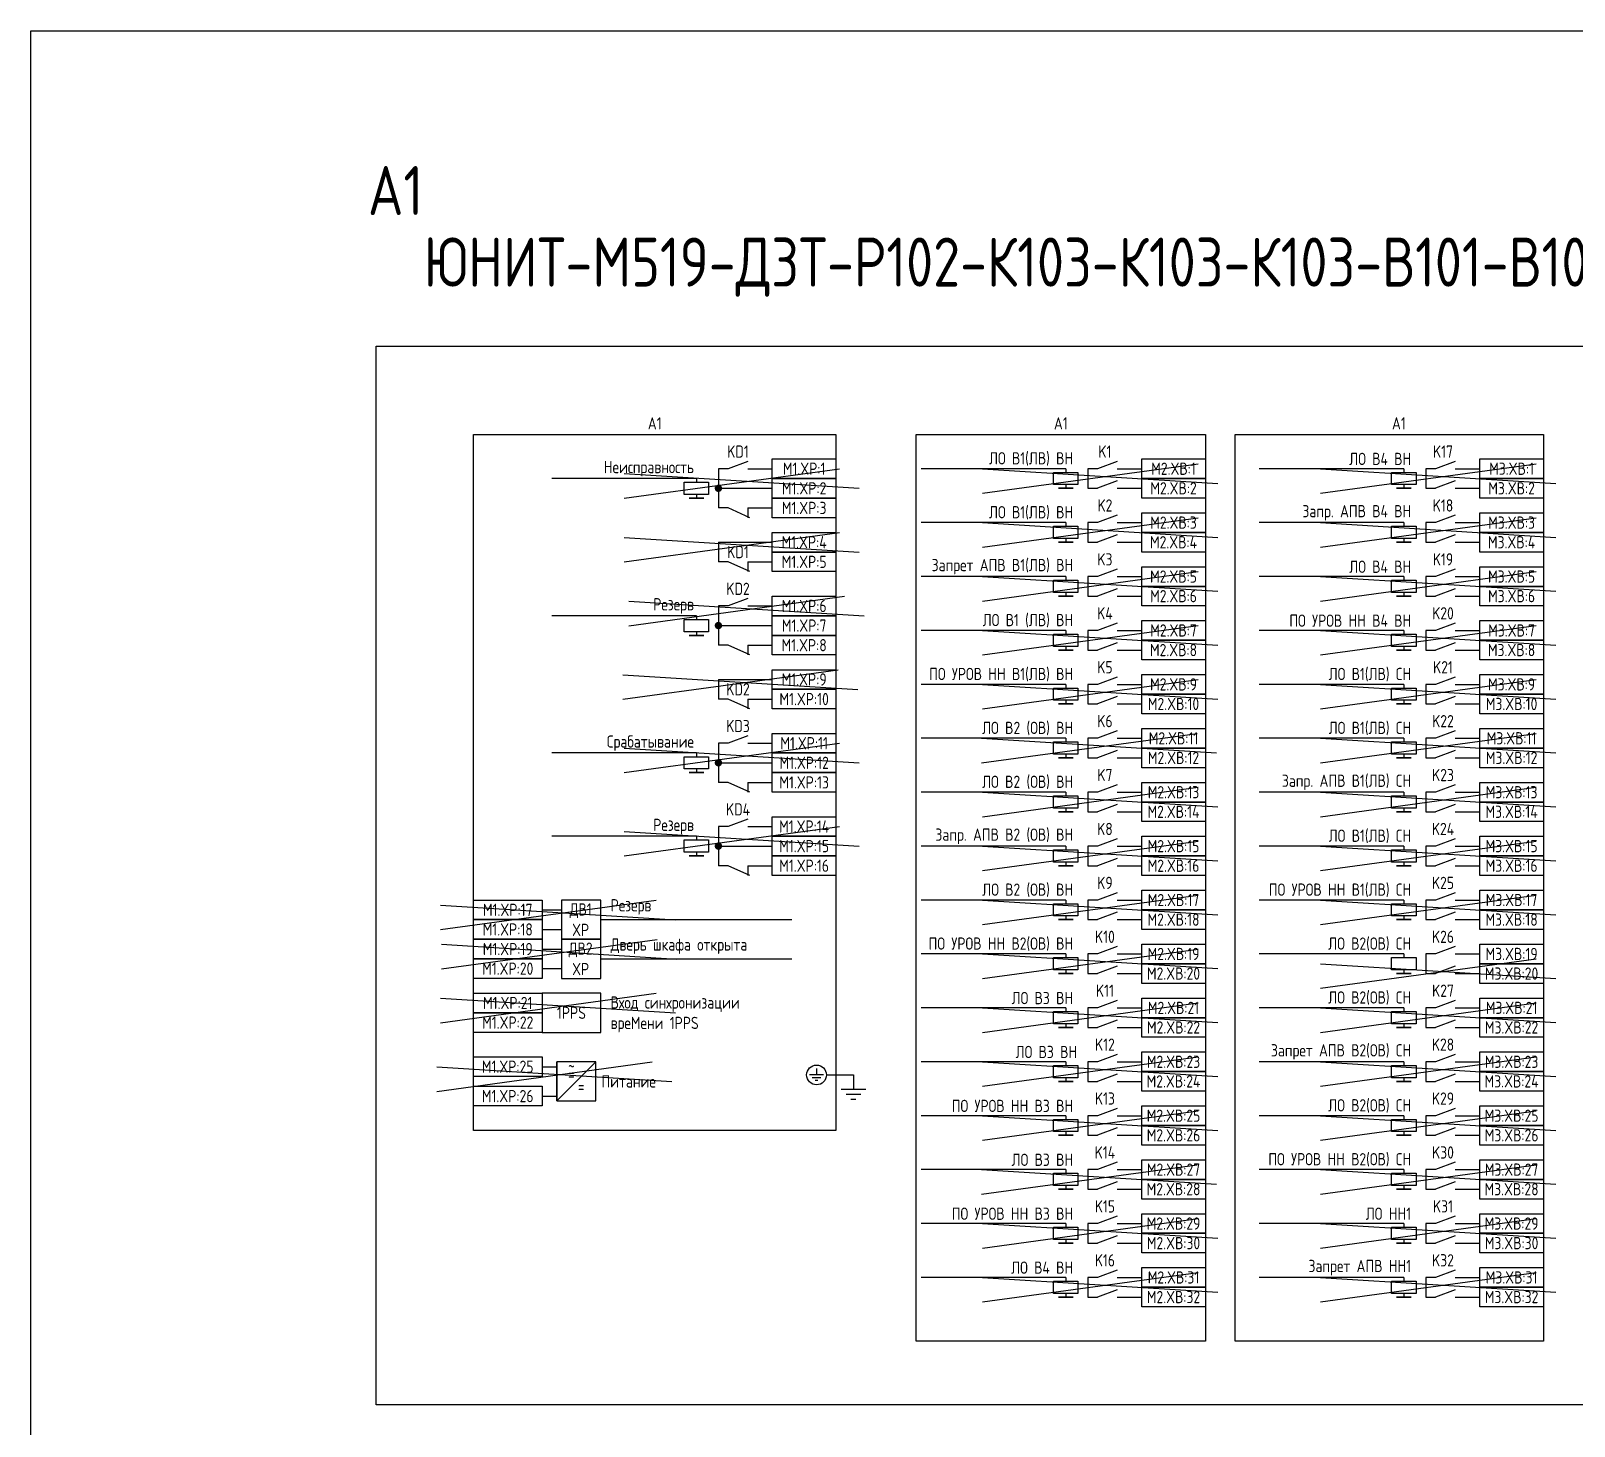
# Model space of a CAD drawing. Header units: millimetres. Extents: x -1244 to 6083, y -90 to 1191.
# Drawn here: x -1117.4 to -802.4, y 301.3 to 586 of the extents above; entities that cross this region are included whole.
import ezdxf

# ---------------------------------------------------------------- set-up
doc = ezdxf.new("R2010")
doc.units = ezdxf.units.MM
doc.styles.add('Gost_type_A', font='GOST_0.TTF')

# ---------------------------------------------------------------- blocks, each defined once
blk = doc.blocks.new('POINT')
at = {"const_width": 0.75}
blk.add_lwpolyline([(-0.375, 0, 1), (0.375, 0, 1)], format="xyb", close=True, dxfattribs=at)

msp = doc.modelspace()

# ---------------------------------------------------------------- linework, layer by layer
at = {"ltscale": 4.32}
for p, q in [((-971.09, 498.17), (-975.09, 496.67)), ((-895.7, 498.17), (-899.7, 496.67)), ((-826.7, 498.17), (-830.7, 496.67)), ((-895.7, 494.17), (-899.7, 492.67)), ((-826.7, 494.17), (-830.7, 492.67)), ((-970.7, 486.67), (-975.09, 488.67)), ((-895.7, 487.17), (-899.7, 485.67)), ((-826.7, 487.17), (-830.7, 485.67)), ((-895.7, 483.17), (-899.7, 481.67)), ((-826.7, 483.17), (-830.7, 481.67)), ((-970.7, 475.67), (-975.09, 477.67)), ((-895.7, 476.17), (-899.7, 474.67)), ((-826.7, 476.17), (-830.7, 474.67)), ((-971.09, 470.17), (-975.09, 468.67)), ((-895.7, 472.17), (-899.7, 470.67)), ((-826.7, 472.17), (-830.7, 470.67)), ((-895.7, 465.17), (-899.7, 463.67)), ((-826.7, 465.17), (-830.7, 463.67)), ((-970.7, 458.67), (-975.09, 460.67)), ((-895.7, 461.17), (-899.7, 459.67)), ((-826.7, 461.17), (-830.7, 459.67)), ((-895.7, 454.17), (-899.7, 452.67)), ((-826.7, 454.17), (-830.7, 452.67)), ((-970.7, 447.67), (-975.09, 449.67)), ((-895.7, 450.17), (-899.7, 448.67)), ((-826.7, 450.17), (-830.7, 448.67)), ((-971.09, 442.17), (-975.09, 440.67)), ((-895.7, 443.17), (-899.7, 441.67)), ((-826.7, 443.17), (-830.7, 441.67)), ((-895.7, 439.17), (-899.7, 437.67)), ((-826.7, 439.17), (-830.7, 437.67)), ((-970.7, 430.67), (-975.09, 432.67)), ((-895.7, 432.17), (-899.7, 430.67)), ((-826.7, 432.17), (-830.7, 430.67)), ((-895.7, 428.17), (-899.7, 426.67)), ((-826.7, 428.17), (-830.7, 426.67)), ((-971.09, 425.17), (-975.09, 423.67)), ((-895.7, 421.17), (-899.7, 419.67)), ((-826.7, 421.17), (-830.7, 419.67)), ((-895.7, 417.17), (-899.7, 415.67)), ((-826.7, 417.17), (-830.7, 415.67)), ((-970.7, 413.67), (-975.09, 415.67)), ((-895.7, 410.17), (-899.7, 408.67)), ((-826.7, 410.17), (-830.7, 408.67)), ((-895.7, 406.17), (-899.7, 404.67)), ((-826.7, 406.17), (-830.7, 404.67)), ((-895.7, 399.17), (-899.7, 397.67)), ((-826.7, 399.17), (-830.7, 397.67)), ((-895.7, 395.17), (-899.7, 393.67)), ((-826.7, 395.17), (-830.7, 393.67)), ((-895.7, 388.17), (-899.7, 386.67)), ((-826.7, 388.17), (-830.7, 386.67)), ((-895.7, 384.17), (-899.7, 382.67)), ((-826.7, 384.17), (-830.7, 382.67)), ((-895.7, 377.17), (-899.7, 375.67)), ((-826.7, 377.17), (-830.7, 375.67)), ((-955.64, 372.99), (-958.49, 372.99)), ((-956.21, 372.42), (-957.92, 372.42)), ((-956.78, 371.85), (-957.35, 371.85)), ((-957.06, 374.27), (-957.06, 372.99)), ((-949.53, 372.99), (-949.53, 369.99)), ((-895.7, 373.17), (-899.7, 371.67)), ((-826.7, 373.17), (-830.7, 371.67)), ((-947.03, 369.99), (-952.03, 369.99)), ((-948.03, 368.99), (-951.03, 368.99)), ((-949.03, 367.99), (-950.03, 367.99)), ((-895.7, 366.17), (-899.7, 364.67)), ((-826.7, 366.17), (-830.7, 364.67)), ((-895.7, 362.17), (-899.7, 360.67)), ((-826.7, 362.17), (-830.7, 360.67)), ((-895.7, 355.17), (-899.7, 353.67)), ((-826.7, 355.17), (-830.7, 353.67)), ((-895.7, 351.17), (-899.7, 349.67)), ((-826.7, 351.17), (-830.7, 349.67)), ((-895.7, 344.17), (-899.7, 342.67)), ((-826.7, 344.17), (-830.7, 342.67)), ((-895.7, 340.17), (-899.7, 338.67)), ((-826.7, 340.17), (-830.7, 338.67)), ((-895.7, 333.17), (-899.7, 331.67)), ((-826.7, 333.17), (-830.7, 331.67)), ((-895.7, 329.17), (-899.7, 327.67)), ((-826.7, 329.17), (-830.7, 327.67))]:
    msp.add_line(p, q, dxfattribs=at)
for p, q in [((-981.59, 494.67), (-1011.09, 494.67)), ((-981.59, 494.67), (-981.59, 493.92)), ((-906.2, 496.67), (-935.7, 496.67)), ((-906.2, 496.67), (-906.2, 495.92)), ((-837.2, 496.67), (-866.7, 496.67)), ((-837.2, 496.67), (-837.2, 495.92)), ((-981.59, 491.42), (-981.59, 490.67)), ((-906.2, 493.42), (-906.2, 492.67)), ((-837.2, 493.42), (-837.2, 492.67)), ((-971.09, 488.67), (-971.09, 486.67)), ((-906.2, 485.67), (-935.7, 485.67)), ((-906.2, 485.67), (-906.2, 484.92)), ((-837.2, 485.67), (-866.7, 485.67)), ((-837.2, 485.67), (-837.2, 484.92)), ((-906.2, 482.42), (-906.2, 481.67)), ((-837.2, 482.42), (-837.2, 481.67)), ((-977.09, 481.67), (-977.09, 477.67)), ((-971.09, 477.67), (-971.09, 475.67)), ((-906.2, 474.67), (-935.7, 474.67)), ((-906.2, 474.67), (-906.2, 473.92)), ((-837.2, 474.67), (-866.7, 474.67)), ((-837.2, 474.67), (-837.2, 473.92)), ((-906.2, 471.42), (-906.2, 470.67)), ((-837.2, 471.42), (-837.2, 470.67)), ((-981.59, 466.67), (-1011.09, 466.67)), ((-981.59, 466.67), (-981.59, 465.92)), ((-981.59, 463.42), (-981.59, 462.67)), ((-906.2, 463.67), (-935.7, 463.67)), ((-906.2, 463.67), (-906.2, 462.92)), ((-837.2, 463.67), (-866.7, 463.67)), ((-837.2, 463.67), (-837.2, 462.92)), ((-971.09, 460.67), (-971.09, 458.67)), ((-906.2, 460.42), (-906.2, 459.67)), ((-837.2, 460.42), (-837.2, 459.67)), ((-977.09, 453.67), (-977.09, 449.67)), ((-906.2, 452.67), (-935.7, 452.67)), ((-906.2, 452.67), (-906.2, 451.92)), ((-837.2, 452.67), (-866.7, 452.67)), ((-837.2, 452.67), (-837.2, 451.92)), ((-971.09, 449.67), (-971.09, 447.67)), ((-906.2, 449.42), (-906.2, 448.67)), ((-837.2, 449.42), (-837.2, 448.67)), ((-906.2, 441.67), (-935.7, 441.67)), ((-906.2, 441.67), (-906.2, 440.92)), ((-837.2, 441.67), (-866.7, 441.67)), ((-837.2, 441.67), (-837.2, 440.92)), ((-981.59, 438.67), (-1011.09, 438.67)), ((-981.59, 438.67), (-981.59, 437.92)), ((-906.2, 438.42), (-906.2, 437.67)), ((-837.2, 438.42), (-837.2, 437.67)), ((-981.59, 435.42), (-981.59, 434.67)), ((-971.09, 432.67), (-971.09, 430.67)), ((-906.2, 430.67), (-935.7, 430.67)), ((-906.2, 430.67), (-906.2, 429.92)), ((-837.2, 430.67), (-866.7, 430.67)), ((-837.2, 430.67), (-837.2, 429.92)), ((-906.2, 427.42), (-906.2, 426.67)), ((-837.2, 427.42), (-837.2, 426.67)), ((-981.59, 421.67), (-1011.09, 421.67)), ((-981.59, 421.67), (-981.59, 420.92)), ((-906.2, 419.67), (-935.7, 419.67)), ((-906.2, 419.67), (-906.2, 418.92)), ((-837.2, 419.67), (-866.7, 419.67)), ((-837.2, 419.67), (-837.2, 418.92)), ((-981.59, 418.42), (-981.59, 417.67)), ((-906.2, 416.42), (-906.2, 415.67)), ((-837.2, 416.42), (-837.2, 415.67)), ((-971.09, 415.67), (-971.09, 413.67)), ((-1013.09, 406.67), (-1009.09, 406.67)), ((-906.2, 408.67), (-935.7, 408.67)), ((-906.2, 408.67), (-906.2, 407.92)), ((-837.2, 408.67), (-866.7, 408.67)), ((-837.2, 408.67), (-837.2, 407.92)), ((-1001.09, 404.67), (-962.09, 404.67)), ((-906.2, 405.42), (-906.2, 404.67)), ((-837.2, 405.42), (-837.2, 404.67)), ((-1013.09, 402.67), (-1009.09, 402.67)), ((-1013.09, 398.67), (-1009.09, 398.67)), ((-906.2, 397.67), (-935.7, 397.67)), ((-906.2, 397.67), (-906.2, 396.92)), ((-837.2, 397.67), (-866.7, 397.67)), ((-837.2, 397.67), (-837.2, 396.92)), ((-1013.09, 394.67), (-1009.09, 394.67)), ((-1001.09, 396.67), (-962.09, 396.67)), ((-906.2, 394.42), (-906.2, 393.67)), ((-837.2, 394.42), (-837.2, 393.67)), ((-906.2, 386.67), (-935.7, 386.67)), ((-906.2, 386.67), (-906.2, 385.92)), ((-837.2, 386.67), (-866.7, 386.67)), ((-837.2, 386.67), (-837.2, 385.92)), ((-906.2, 383.42), (-906.2, 382.67)), ((-837.2, 383.42), (-837.2, 382.67)), ((-1010.09, 367.67), (-1010.09, 375.67)), ((-1010.09, 367.67), (-1002.09, 375.67)), ((-906.2, 375.67), (-935.7, 375.67)), ((-906.2, 375.67), (-906.2, 374.92)), ((-837.2, 375.67), (-866.7, 375.67)), ((-837.2, 375.67), (-837.2, 374.92)), ((-955.04, 372.99), (-949.53, 372.99)), ((-906.2, 372.42), (-906.2, 371.67)), ((-837.2, 372.42), (-837.2, 371.67)), ((-906.2, 364.67), (-935.7, 364.67)), ((-906.2, 364.67), (-906.2, 363.92)), ((-837.2, 364.67), (-866.7, 364.67)), ((-837.2, 364.67), (-837.2, 363.92)), ((-906.2, 361.42), (-906.2, 360.67)), ((-837.2, 361.42), (-837.2, 360.67)), ((-906.2, 353.67), (-935.7, 353.67)), ((-906.2, 353.67), (-906.2, 352.92)), ((-837.2, 353.67), (-866.7, 353.67)), ((-837.2, 353.67), (-837.2, 352.92)), ((-906.2, 350.42), (-906.2, 349.67)), ((-837.2, 350.42), (-837.2, 349.67)), ((-906.2, 342.67), (-935.7, 342.67)), ((-906.2, 342.67), (-906.2, 341.92)), ((-837.2, 342.67), (-866.7, 342.67)), ((-837.2, 342.67), (-837.2, 341.92)), ((-906.2, 339.42), (-906.2, 338.67)), ((-837.2, 339.42), (-837.2, 338.67)), ((-906.2, 331.67), (-935.7, 331.67)), ((-906.2, 331.67), (-906.2, 330.92)), ((-837.2, 331.67), (-866.7, 331.67)), ((-837.2, 331.67), (-837.2, 330.92)), ((-906.2, 328.42), (-906.2, 327.67)), ((-837.2, 328.42), (-837.2, 327.67))]:
    msp.add_line(p, q)
at = {"color": 6}
for p, q in [((-996.35, 490.67), (-952.35, 496.67)), ((-996.35, 495.67), (-948.35, 492.67)), ((-923.17, 491.67), (-879.17, 497.67)), ((-923.17, 496.67), (-875.17, 493.67)), ((-854.17, 491.67), (-810.17, 497.67)), ((-854.17, 496.67), (-806.17, 493.67)), ((-923.17, 480.67), (-879.17, 486.67)), ((-923.17, 485.67), (-875.17, 482.67)), ((-854.17, 480.67), (-810.17, 486.67)), ((-854.17, 485.67), (-806.17, 482.67)), ((-996.35, 477.67), (-952.35, 483.67)), ((-996.35, 482.67), (-948.35, 479.67)), ((-923.17, 469.67), (-879.17, 475.67)), ((-854.17, 469.67), (-810.17, 475.67)), ((-923.17, 474.67), (-875.17, 471.67)), ((-854.17, 474.67), (-806.17, 471.67)), ((-923.17, 458.67), (-879.17, 464.67)), ((-923.17, 463.67), (-875.17, 460.67)), ((-854.17, 458.67), (-810.17, 464.67)), ((-854.17, 463.67), (-806.17, 460.67)), ((-923.17, 447.67), (-879.17, 453.67)), ((-854.17, 447.67), (-810.17, 453.67)), ((-923.17, 452.67), (-875.17, 449.67)), ((-854.17, 452.67), (-806.17, 449.67)), ((-923.4, 436.67), (-879.4, 442.67)), ((-923.4, 441.67), (-875.4, 438.67)), ((-854.17, 436.67), (-810.17, 442.67)), ((-854.17, 441.67), (-806.17, 438.67)), ((-996.35, 434.67), (-952.35, 440.67)), ((-996.35, 439.67), (-948.35, 436.67)), ((-923.17, 425.67), (-879.17, 431.67)), ((-854.17, 425.67), (-810.17, 431.67)), ((-923.17, 430.67), (-875.17, 427.67)), ((-854.17, 430.67), (-806.17, 427.67)), ((-996.35, 417.67), (-952.35, 423.67)), ((-996.35, 422.67), (-948.35, 419.67)), ((-923.17, 414.67), (-879.17, 420.67)), ((-923.17, 419.67), (-875.17, 416.67)), ((-854.17, 414.67), (-810.17, 420.67)), ((-854.17, 419.67), (-806.17, 416.67)), ((-923.17, 403.67), (-879.17, 409.67)), ((-854.17, 403.67), (-810.17, 409.67)), ((-923.17, 408.67), (-875.17, 405.67)), ((-854.17, 408.67), (-806.17, 405.67)), ((-1033.58, 394.64), (-989.58, 400.64)), ((-1033.58, 399.64), (-985.58, 396.64)), ((-923.17, 392.67), (-879.17, 398.67)), ((-923.17, 397.67), (-875.17, 394.67)), ((-854.17, 390.67), (-810.17, 396.67)), ((-854.17, 395.67), (-806.17, 392.67)), ((-923.17, 381.67), (-879.17, 387.67)), ((-854.17, 381.67), (-810.17, 387.67)), ((-923.17, 386.67), (-875.17, 383.67)), ((-854.17, 386.67), (-806.17, 383.67)), ((-1034.58, 369.64), (-990.58, 375.64)), ((-923.17, 370.67), (-879.17, 376.67)), ((-923.17, 375.67), (-875.17, 372.67)), ((-854.17, 370.67), (-810.17, 376.67)), ((-854.17, 375.67), (-806.17, 372.67)), ((-1034.58, 374.64), (-986.58, 371.64)), ((-923.17, 359.67), (-879.17, 365.67)), ((-854.17, 359.67), (-810.17, 365.67)), ((-923.17, 364.67), (-875.17, 361.67)), ((-854.17, 364.67), (-806.17, 361.67)), ((-923.4, 348.67), (-879.4, 354.67)), ((-923.4, 353.67), (-875.4, 350.67)), ((-854.17, 348.67), (-810.17, 354.67)), ((-854.17, 353.67), (-806.17, 350.67)), ((-923.17, 337.67), (-879.17, 343.67)), ((-854.17, 337.67), (-810.17, 343.67)), ((-923.17, 342.67), (-875.17, 339.67)), ((-854.17, 342.67), (-806.17, 339.67)), ((-923.17, 326.67), (-879.17, 332.67)), ((-923.17, 331.67), (-875.17, 328.67)), ((-854.17, 326.67), (-810.17, 332.67)), ((-854.17, 331.67), (-806.17, 328.67))]:
    msp.add_line(p, q, dxfattribs=at)
at = {"ltscale": 1.08}
for p, q in [((-975.09, 496.67), (-977.09, 496.67)), ((-977.09, 496.67), (-977.09, 488.67)), ((-971.09, 496.67), (-966.09, 496.67)), ((-899.7, 496.67), (-901.7, 496.67)), ((-901.7, 496.67), (-901.7, 492.67)), ((-895.7, 496.67), (-890.7, 496.67)), ((-830.7, 496.67), (-832.7, 496.67)), ((-832.7, 496.67), (-832.7, 492.67)), ((-826.7, 496.67), (-821.7, 496.67)), ((-977.09, 492.67), (-966.09, 492.67)), ((-901.7, 492.67), (-899.7, 492.67)), ((-895.7, 492.67), (-890.7, 492.67)), ((-832.7, 492.67), (-830.7, 492.67)), ((-826.7, 492.67), (-821.7, 492.67)), ((-975.09, 488.67), (-977.09, 488.67)), ((-971.09, 488.67), (-966.09, 488.67)), ((-899.7, 485.67), (-901.7, 485.67)), ((-901.7, 485.67), (-901.7, 481.67)), ((-895.7, 485.67), (-890.7, 485.67)), ((-830.7, 485.67), (-832.7, 485.67)), ((-832.7, 485.67), (-832.7, 481.67)), ((-826.7, 485.67), (-821.7, 485.67)), ((-977.09, 481.67), (-966.09, 481.67)), ((-901.7, 481.67), (-899.7, 481.67)), ((-895.7, 481.67), (-890.7, 481.67)), ((-832.7, 481.67), (-830.7, 481.67)), ((-826.7, 481.67), (-821.7, 481.67)), ((-975.09, 477.67), (-977.09, 477.67)), ((-971.09, 477.67), (-966.09, 477.67)), ((-899.7, 474.67), (-901.7, 474.67)), ((-901.7, 474.67), (-901.7, 470.67)), ((-895.7, 474.67), (-890.7, 474.67)), ((-830.7, 474.67), (-832.7, 474.67)), ((-832.7, 474.67), (-832.7, 470.67)), ((-826.7, 474.67), (-821.7, 474.67)), ((-901.7, 470.67), (-899.7, 470.67)), ((-895.7, 470.67), (-890.7, 470.67)), ((-832.7, 470.67), (-830.7, 470.67)), ((-826.7, 470.67), (-821.7, 470.67)), ((-975.09, 468.67), (-977.09, 468.67)), ((-977.09, 468.67), (-977.09, 460.67)), ((-971.09, 468.67), (-966.09, 468.67)), ((-977.09, 464.67), (-966.09, 464.67)), ((-899.7, 463.67), (-901.7, 463.67)), ((-901.7, 463.67), (-901.7, 459.67)), ((-895.7, 463.67), (-890.7, 463.67)), ((-830.7, 463.67), (-832.7, 463.67)), ((-832.7, 463.67), (-832.7, 459.67)), ((-826.7, 463.67), (-821.7, 463.67)), ((-975.09, 460.67), (-977.09, 460.67)), ((-971.09, 460.67), (-966.09, 460.67)), ((-901.7, 459.67), (-899.7, 459.67)), ((-895.7, 459.67), (-890.7, 459.67)), ((-832.7, 459.67), (-830.7, 459.67)), ((-826.7, 459.67), (-821.7, 459.67)), ((-977.09, 453.67), (-966.09, 453.67)), ((-899.7, 452.67), (-901.7, 452.67)), ((-901.7, 452.67), (-901.7, 448.67)), ((-895.7, 452.67), (-890.7, 452.67)), ((-830.7, 452.67), (-832.7, 452.67)), ((-832.7, 452.67), (-832.7, 448.67)), ((-826.7, 452.67), (-821.7, 452.67)), ((-975.09, 449.67), (-977.09, 449.67)), ((-971.09, 449.67), (-966.09, 449.67)), ((-901.7, 448.67), (-899.7, 448.67)), ((-895.7, 448.67), (-890.7, 448.67)), ((-832.7, 448.67), (-830.7, 448.67)), ((-826.7, 448.67), (-821.7, 448.67)), ((-899.7, 441.67), (-901.7, 441.67)), ((-901.7, 441.67), (-901.7, 437.67)), ((-895.7, 441.67), (-890.7, 441.67)), ((-830.7, 441.67), (-832.7, 441.67)), ((-832.7, 441.67), (-832.7, 437.67)), ((-826.7, 441.67), (-821.7, 441.67)), ((-975.09, 440.67), (-977.09, 440.67)), ((-977.09, 440.67), (-977.09, 432.67)), ((-971.09, 440.67), (-966.09, 440.67)), ((-977.09, 436.67), (-966.09, 436.67)), ((-901.7, 437.67), (-899.7, 437.67)), ((-895.7, 437.67), (-890.7, 437.67)), ((-832.7, 437.67), (-830.7, 437.67)), ((-826.7, 437.67), (-821.7, 437.67)), ((-975.09, 432.67), (-977.09, 432.67)), ((-971.09, 432.67), (-966.09, 432.67)), ((-899.7, 430.67), (-901.7, 430.67)), ((-901.7, 430.67), (-901.7, 426.67)), ((-895.7, 430.67), (-890.7, 430.67)), ((-830.7, 430.67), (-832.7, 430.67)), ((-832.7, 430.67), (-832.7, 426.67)), ((-826.7, 430.67), (-821.7, 430.67)), ((-901.7, 426.67), (-899.7, 426.67)), ((-895.7, 426.67), (-890.7, 426.67)), ((-832.7, 426.67), (-830.7, 426.67)), ((-826.7, 426.67), (-821.7, 426.67)), ((-975.09, 423.67), (-977.09, 423.67)), ((-977.09, 423.67), (-977.09, 415.67)), ((-971.09, 423.67), (-966.09, 423.67)), ((-977.09, 419.67), (-966.09, 419.67)), ((-899.7, 419.67), (-901.7, 419.67)), ((-901.7, 419.67), (-901.7, 415.67)), ((-895.7, 419.67), (-890.7, 419.67)), ((-830.7, 419.67), (-832.7, 419.67)), ((-832.7, 419.67), (-832.7, 415.67)), ((-826.7, 419.67), (-821.7, 419.67)), ((-975.09, 415.67), (-977.09, 415.67)), ((-971.09, 415.67), (-966.09, 415.67)), ((-901.7, 415.67), (-899.7, 415.67)), ((-895.7, 415.67), (-890.7, 415.67)), ((-832.7, 415.67), (-830.7, 415.67)), ((-826.7, 415.67), (-821.7, 415.67)), ((-899.7, 408.67), (-901.7, 408.67)), ((-901.7, 408.67), (-901.7, 404.67)), ((-895.7, 408.67), (-890.7, 408.67)), ((-830.7, 408.67), (-832.7, 408.67)), ((-832.7, 408.67), (-832.7, 404.67)), ((-826.7, 408.67), (-821.7, 408.67)), ((-901.7, 404.67), (-899.7, 404.67)), ((-895.7, 404.67), (-890.7, 404.67)), ((-832.7, 404.67), (-830.7, 404.67)), ((-826.7, 404.67), (-821.7, 404.67)), ((-899.7, 397.67), (-901.7, 397.67)), ((-901.7, 397.67), (-901.7, 393.67)), ((-895.7, 397.67), (-890.7, 397.67)), ((-830.7, 397.67), (-832.7, 397.67)), ((-832.7, 397.67), (-832.7, 393.67)), ((-826.7, 397.67), (-821.7, 397.67)), ((-901.7, 393.67), (-899.7, 393.67)), ((-895.7, 393.67), (-890.7, 393.67)), ((-832.7, 393.67), (-830.7, 393.67)), ((-826.7, 393.67), (-821.7, 393.67)), ((-899.7, 386.67), (-901.7, 386.67)), ((-901.7, 386.67), (-901.7, 382.67)), ((-895.7, 386.67), (-890.7, 386.67)), ((-830.7, 386.67), (-832.7, 386.67)), ((-832.7, 386.67), (-832.7, 382.67)), ((-826.7, 386.67), (-821.7, 386.67)), ((-901.7, 382.67), (-899.7, 382.67)), ((-895.7, 382.67), (-890.7, 382.67)), ((-832.7, 382.67), (-830.7, 382.67)), ((-826.7, 382.67), (-821.7, 382.67)), ((-899.7, 375.67), (-901.7, 375.67)), ((-901.7, 375.67), (-901.7, 371.67)), ((-895.7, 375.67), (-890.7, 375.67)), ((-830.7, 375.67), (-832.7, 375.67)), ((-832.7, 375.67), (-832.7, 371.67)), ((-826.7, 375.67), (-821.7, 375.67)), ((-901.7, 371.67), (-899.7, 371.67)), ((-895.7, 371.67), (-890.7, 371.67)), ((-832.7, 371.67), (-830.7, 371.67)), ((-826.7, 371.67), (-821.7, 371.67)), ((-899.7, 364.67), (-901.7, 364.67)), ((-901.7, 364.67), (-901.7, 360.67)), ((-895.7, 364.67), (-890.7, 364.67)), ((-830.7, 364.67), (-832.7, 364.67)), ((-832.7, 364.67), (-832.7, 360.67)), ((-826.7, 364.67), (-821.7, 364.67)), ((-901.7, 360.67), (-899.7, 360.67)), ((-895.7, 360.67), (-890.7, 360.67)), ((-832.7, 360.67), (-830.7, 360.67)), ((-826.7, 360.67), (-821.7, 360.67)), ((-899.7, 353.67), (-901.7, 353.67)), ((-901.7, 353.67), (-901.7, 349.67)), ((-895.7, 353.67), (-890.7, 353.67)), ((-830.7, 353.67), (-832.7, 353.67)), ((-832.7, 353.67), (-832.7, 349.67)), ((-826.7, 353.67), (-821.7, 353.67)), ((-901.7, 349.67), (-899.7, 349.67)), ((-895.7, 349.67), (-890.7, 349.67)), ((-832.7, 349.67), (-830.7, 349.67)), ((-826.7, 349.67), (-821.7, 349.67)), ((-899.7, 342.67), (-901.7, 342.67)), ((-901.7, 342.67), (-901.7, 338.67)), ((-895.7, 342.67), (-890.7, 342.67)), ((-830.7, 342.67), (-832.7, 342.67)), ((-832.7, 342.67), (-832.7, 338.67)), ((-826.7, 342.67), (-821.7, 342.67)), ((-901.7, 338.67), (-899.7, 338.67)), ((-895.7, 338.67), (-890.7, 338.67)), ((-832.7, 338.67), (-830.7, 338.67)), ((-826.7, 338.67), (-821.7, 338.67)), ((-899.7, 331.67), (-901.7, 331.67)), ((-901.7, 331.67), (-901.7, 327.67)), ((-895.7, 331.67), (-890.7, 331.67)), ((-830.7, 331.67), (-832.7, 331.67)), ((-832.7, 331.67), (-832.7, 327.67)), ((-826.7, 331.67), (-821.7, 331.67)), ((-901.7, 327.67), (-899.7, 327.67)), ((-895.7, 327.67), (-890.7, 327.67)), ((-832.7, 327.67), (-830.7, 327.67)), ((-826.7, 327.67), (-821.7, 327.67))]:
    msp.add_line(p, q, dxfattribs=at)
at = {"color": 3}
for p, q in [((-995.35, 464.64), (-951.35, 470.64)), ((-995.35, 469.64), (-947.35, 466.64)), ((-996.63, 449.64), (-952.63, 455.64)), ((-996.63, 454.64), (-948.63, 451.64)), ((-1033.82, 402.64), (-989.82, 408.64)), ((-1033.82, 407.64), (-985.82, 404.64)), ((-1033.82, 383.64), (-989.82, 389.64)), ((-1033.82, 388.64), (-985.82, 385.64))]:
    msp.add_line(p, q, dxfattribs=at)
at = {"ltscale": 4}
for p, q in [((-1013.09, 374.67), (-1010.09, 374.67)), ((-1013.09, 368.67), (-1010.09, 368.67))]:
    msp.add_line(p, q, dxfattribs=at)
for points in [[(-1117.42, 586), (6083.28, 586), (6083.28, -90), (-1117.42, -90)], [(-1046.92, 521.67), (151.72, 521.67), (151.72, 305.67), (-1046.92, 305.67)], [(-1027.09, 503.67), (-953.09, 503.67), (-953.09, 361.67), (-1027.09, 361.67)], [(-936.7, 503.67), (-877.7, 503.67), (-877.7, 318.67), (-936.7, 318.67)], [(-871.64, 503.67), (-808.7, 503.67), (-808.7, 318.67), (-871.64, 318.67)], [(-966.09, 498.67), (-953.09, 498.67), (-953.09, 494.67), (-966.09, 494.67)], [(-890.7, 498.67), (-877.7, 498.67), (-877.7, 494.67), (-890.7, 494.67)], [(-821.7, 498.67), (-808.7, 498.67), (-808.7, 494.67), (-821.7, 494.67)], [(-966.09, 494.67), (-953.09, 494.67), (-953.09, 490.67), (-966.09, 490.67)], [(-903.7, 495.92), (-903.7, 493.42), (-908.7, 493.42), (-908.7, 495.92)], [(-890.7, 494.67), (-877.7, 494.67), (-877.7, 490.67), (-890.7, 490.67)], [(-834.7, 495.92), (-834.7, 493.42), (-839.7, 493.42), (-839.7, 495.92)], [(-821.7, 494.67), (-808.7, 494.67), (-808.7, 490.67), (-821.7, 490.67)], [(-979.09, 493.92), (-979.09, 491.42), (-984.09, 491.42), (-984.09, 493.92)], [(-904.7, 492.67), (-907.7, 492.67)], [(-835.7, 492.67), (-838.7, 492.67)], [(-980.09, 490.67), (-983.09, 490.67)], [(-966.09, 490.67), (-953.09, 490.67), (-953.09, 486.67), (-966.09, 486.67)], [(-890.7, 487.67), (-877.7, 487.67), (-877.7, 483.67), (-890.7, 483.67)], [(-821.7, 487.67), (-808.7, 487.67), (-808.7, 483.67), (-821.7, 483.67)], [(-966.09, 483.67), (-953.09, 483.67), (-953.09, 479.67), (-966.09, 479.67)], [(-903.7, 484.92), (-903.7, 482.42), (-908.7, 482.42), (-908.7, 484.92)], [(-890.7, 483.67), (-877.7, 483.67), (-877.7, 479.67), (-890.7, 479.67)], [(-834.7, 484.92), (-834.7, 482.42), (-839.7, 482.42), (-839.7, 484.92)], [(-821.7, 483.67), (-808.7, 483.67), (-808.7, 479.67), (-821.7, 479.67)], [(-966.09, 479.67), (-953.09, 479.67), (-953.09, 475.67), (-966.09, 475.67)], [(-904.7, 481.67), (-907.7, 481.67)], [(-835.7, 481.67), (-838.7, 481.67)], [(-890.7, 476.67), (-877.7, 476.67), (-877.7, 472.67), (-890.7, 472.67)], [(-821.7, 476.67), (-808.7, 476.67), (-808.7, 472.67), (-821.7, 472.67)], [(-903.7, 473.92), (-903.7, 471.42), (-908.7, 471.42), (-908.7, 473.92)], [(-890.7, 472.67), (-877.7, 472.67), (-877.7, 468.67), (-890.7, 468.67)], [(-834.7, 473.92), (-834.7, 471.42), (-839.7, 471.42), (-839.7, 473.92)], [(-821.7, 472.67), (-808.7, 472.67), (-808.7, 468.67), (-821.7, 468.67)], [(-966.09, 470.67), (-953.09, 470.67), (-953.09, 466.67), (-966.09, 466.67)], [(-904.7, 470.67), (-907.7, 470.67)], [(-835.7, 470.67), (-838.7, 470.67)], [(-966.09, 466.67), (-953.09, 466.67), (-953.09, 462.67), (-966.09, 462.67)], [(-979.09, 465.92), (-979.09, 463.42), (-984.09, 463.42), (-984.09, 465.92)], [(-890.7, 465.67), (-877.7, 465.67), (-877.7, 461.67), (-890.7, 461.67)], [(-821.7, 465.67), (-808.7, 465.67), (-808.7, 461.67), (-821.7, 461.67)], [(-980.09, 462.67), (-983.09, 462.67)], [(-966.09, 462.67), (-953.09, 462.67), (-953.09, 458.67), (-966.09, 458.67)], [(-903.7, 462.92), (-903.7, 460.42), (-908.7, 460.42), (-908.7, 462.92)], [(-890.7, 461.67), (-877.7, 461.67), (-877.7, 457.67), (-890.7, 457.67)], [(-834.7, 462.92), (-834.7, 460.42), (-839.7, 460.42), (-839.7, 462.92)], [(-821.7, 461.67), (-808.7, 461.67), (-808.7, 457.67), (-821.7, 457.67)], [(-904.7, 459.67), (-907.7, 459.67)], [(-835.7, 459.67), (-838.7, 459.67)], [(-966.09, 455.67), (-953.09, 455.67), (-953.09, 451.67), (-966.09, 451.67)], [(-890.7, 454.67), (-877.7, 454.67), (-877.7, 450.67), (-890.7, 450.67)], [(-821.7, 454.67), (-808.7, 454.67), (-808.7, 450.67), (-821.7, 450.67)], [(-966.09, 451.67), (-953.09, 451.67), (-953.09, 447.67), (-966.09, 447.67)], [(-903.7, 451.92), (-903.7, 449.42), (-908.7, 449.42), (-908.7, 451.92)], [(-890.7, 450.67), (-877.7, 450.67), (-877.7, 446.67), (-890.7, 446.67)], [(-834.7, 451.92), (-834.7, 449.42), (-839.7, 449.42), (-839.7, 451.92)], [(-821.7, 450.67), (-808.7, 450.67), (-808.7, 446.67), (-821.7, 446.67)], [(-904.7, 448.67), (-907.7, 448.67)], [(-835.7, 448.67), (-838.7, 448.67)], [(-966.09, 442.67), (-953.09, 442.67), (-953.09, 438.67), (-966.09, 438.67)], [(-890.7, 443.67), (-877.7, 443.67), (-877.7, 439.67), (-890.7, 439.67)], [(-821.7, 443.67), (-808.7, 443.67), (-808.7, 439.67), (-821.7, 439.67)], [(-979.09, 437.92), (-979.09, 435.42), (-984.09, 435.42), (-984.09, 437.92)], [(-966.09, 438.67), (-953.09, 438.67), (-953.09, 434.67), (-966.09, 434.67)], [(-903.7, 440.92), (-903.7, 438.42), (-908.7, 438.42), (-908.7, 440.92)], [(-890.7, 439.67), (-877.7, 439.67), (-877.7, 435.67), (-890.7, 435.67)], [(-834.7, 440.92), (-834.7, 438.42), (-839.7, 438.42), (-839.7, 440.92)], [(-821.7, 439.67), (-808.7, 439.67), (-808.7, 435.67), (-821.7, 435.67)], [(-904.7, 437.67), (-907.7, 437.67)], [(-835.7, 437.67), (-838.7, 437.67)], [(-980.09, 434.67), (-983.09, 434.67)], [(-966.09, 434.67), (-953.09, 434.67), (-953.09, 430.67), (-966.09, 430.67)], [(-890.7, 432.67), (-877.7, 432.67), (-877.7, 428.67), (-890.7, 428.67)], [(-821.7, 432.67), (-808.7, 432.67), (-808.7, 428.67), (-821.7, 428.67)], [(-903.7, 429.92), (-903.7, 427.42), (-908.7, 427.42), (-908.7, 429.92)], [(-890.7, 428.67), (-877.7, 428.67), (-877.7, 424.67), (-890.7, 424.67)], [(-834.7, 429.92), (-834.7, 427.42), (-839.7, 427.42), (-839.7, 429.92)], [(-821.7, 428.67), (-808.7, 428.67), (-808.7, 424.67), (-821.7, 424.67)], [(-966.09, 425.67), (-953.09, 425.67), (-953.09, 421.67), (-966.09, 421.67)], [(-904.7, 426.67), (-907.7, 426.67)], [(-835.7, 426.67), (-838.7, 426.67)], [(-979.09, 420.92), (-979.09, 418.42), (-984.09, 418.42), (-984.09, 420.92)], [(-966.09, 421.67), (-953.09, 421.67), (-953.09, 417.67), (-966.09, 417.67)], [(-890.7, 421.67), (-877.7, 421.67), (-877.7, 417.67), (-890.7, 417.67)], [(-821.7, 421.67), (-808.7, 421.67), (-808.7, 417.67), (-821.7, 417.67)], [(-980.09, 417.67), (-983.09, 417.67)], [(-966.09, 417.67), (-953.09, 417.67), (-953.09, 413.67), (-966.09, 413.67)], [(-903.7, 418.92), (-903.7, 416.42), (-908.7, 416.42), (-908.7, 418.92)], [(-890.7, 417.67), (-877.7, 417.67), (-877.7, 413.67), (-890.7, 413.67)], [(-834.7, 418.92), (-834.7, 416.42), (-839.7, 416.42), (-839.7, 418.92)], [(-821.7, 417.67), (-808.7, 417.67), (-808.7, 413.67), (-821.7, 413.67)], [(-904.7, 415.67), (-907.7, 415.67)], [(-835.7, 415.67), (-838.7, 415.67)], [(-890.7, 410.67), (-877.7, 410.67), (-877.7, 406.67), (-890.7, 406.67)], [(-821.7, 410.67), (-808.7, 410.67), (-808.7, 406.67), (-821.7, 406.67)], [(-1027.09, 408.67), (-1013.09, 408.67), (-1013.09, 404.67), (-1027.09, 404.67)], [(-903.7, 407.92), (-903.7, 405.42), (-908.7, 405.42), (-908.7, 407.92)], [(-890.7, 406.67), (-877.7, 406.67), (-877.7, 402.67), (-890.7, 402.67)], [(-834.7, 407.92), (-834.7, 405.42), (-839.7, 405.42), (-839.7, 407.92)], [(-821.7, 406.67), (-808.7, 406.67), (-808.7, 402.67), (-821.7, 402.67)], [(-1027.09, 404.67), (-1013.09, 404.67), (-1013.09, 400.67), (-1027.09, 400.67)], [(-904.7, 404.67), (-907.7, 404.67)], [(-835.7, 404.67), (-838.7, 404.67)], [(-1027.09, 400.67), (-1013.09, 400.67), (-1013.09, 396.67), (-1027.09, 396.67)], [(-903.7, 396.92), (-903.7, 394.42), (-908.7, 394.42), (-908.7, 396.92)], [(-890.7, 399.67), (-877.7, 399.67), (-877.7, 395.67), (-890.7, 395.67)], [(-834.7, 396.92), (-834.7, 394.42), (-839.7, 394.42), (-839.7, 396.92)], [(-821.7, 399.67), (-808.7, 399.67), (-808.7, 395.67), (-821.7, 395.67)], [(-1027.09, 396.67), (-1013.09, 396.67), (-1013.09, 392.67), (-1027.09, 392.67)], [(-890.7, 395.67), (-877.7, 395.67), (-877.7, 391.67), (-890.7, 391.67)], [(-821.7, 395.67), (-808.7, 395.67), (-808.7, 391.67), (-821.7, 391.67)], [(-904.7, 393.67), (-907.7, 393.67)], [(-835.7, 393.67), (-838.7, 393.67)], [(-1027.09, 389.67), (-1013.09, 389.67), (-1013.09, 385.67), (-1027.09, 385.67)], [(-890.7, 388.67), (-877.7, 388.67), (-877.7, 384.67), (-890.7, 384.67)], [(-821.7, 388.67), (-808.7, 388.67), (-808.7, 384.67), (-821.7, 384.67)], [(-1027.09, 385.67), (-1013.09, 385.67), (-1013.09, 381.67), (-1027.09, 381.67)], [(-903.7, 385.92), (-903.7, 383.42), (-908.7, 383.42), (-908.7, 385.92)], [(-890.7, 384.67), (-877.7, 384.67), (-877.7, 380.67), (-890.7, 380.67)], [(-834.7, 385.92), (-834.7, 383.42), (-839.7, 383.42), (-839.7, 385.92)], [(-821.7, 384.67), (-808.7, 384.67), (-808.7, 380.67), (-821.7, 380.67)], [(-904.7, 382.67), (-907.7, 382.67)], [(-835.7, 382.67), (-838.7, 382.67)], [(-1027.09, 376.67), (-1013.09, 376.67), (-1013.09, 372.67), (-1027.09, 372.67)], [(-903.7, 374.92), (-903.7, 372.42), (-908.7, 372.42), (-908.7, 374.92)], [(-890.7, 377.67), (-877.7, 377.67), (-877.7, 373.67), (-890.7, 373.67)], [(-834.7, 374.92), (-834.7, 372.42), (-839.7, 372.42), (-839.7, 374.92)], [(-821.7, 377.67), (-808.7, 377.67), (-808.7, 373.67), (-821.7, 373.67)], [(-890.7, 373.67), (-877.7, 373.67), (-877.7, 369.67), (-890.7, 369.67)], [(-821.7, 373.67), (-808.7, 373.67), (-808.7, 369.67), (-821.7, 369.67)], [(-1027.09, 370.67), (-1013.09, 370.67), (-1013.09, 366.67), (-1027.09, 366.67)], [(-904.7, 371.67), (-907.7, 371.67)], [(-835.7, 371.67), (-838.7, 371.67)], [(-890.7, 366.67), (-877.7, 366.67), (-877.7, 362.67), (-890.7, 362.67)], [(-821.7, 366.67), (-808.7, 366.67), (-808.7, 362.67), (-821.7, 362.67)], [(-903.7, 363.92), (-903.7, 361.42), (-908.7, 361.42), (-908.7, 363.92)], [(-890.7, 362.67), (-877.7, 362.67), (-877.7, 358.67), (-890.7, 358.67)], [(-834.7, 363.92), (-834.7, 361.42), (-839.7, 361.42), (-839.7, 363.92)], [(-821.7, 362.67), (-808.7, 362.67), (-808.7, 358.67), (-821.7, 358.67)], [(-904.7, 360.67), (-907.7, 360.67)], [(-835.7, 360.67), (-838.7, 360.67)], [(-903.7, 352.92), (-903.7, 350.42), (-908.7, 350.42), (-908.7, 352.92)], [(-890.7, 355.67), (-877.7, 355.67), (-877.7, 351.67), (-890.7, 351.67)], [(-834.7, 352.92), (-834.7, 350.42), (-839.7, 350.42), (-839.7, 352.92)], [(-821.7, 355.67), (-808.7, 355.67), (-808.7, 351.67), (-821.7, 351.67)], [(-904.7, 349.67), (-907.7, 349.67)], [(-890.7, 351.67), (-877.7, 351.67), (-877.7, 347.67), (-890.7, 347.67)], [(-835.7, 349.67), (-838.7, 349.67)], [(-821.7, 351.67), (-808.7, 351.67), (-808.7, 347.67), (-821.7, 347.67)], [(-890.7, 344.67), (-877.7, 344.67), (-877.7, 340.67), (-890.7, 340.67)], [(-821.7, 344.67), (-808.7, 344.67), (-808.7, 340.67), (-821.7, 340.67)], [(-903.7, 341.92), (-903.7, 339.42), (-908.7, 339.42), (-908.7, 341.92)], [(-890.7, 340.67), (-877.7, 340.67), (-877.7, 336.67), (-890.7, 336.67)], [(-834.7, 341.92), (-834.7, 339.42), (-839.7, 339.42), (-839.7, 341.92)], [(-821.7, 340.67), (-808.7, 340.67), (-808.7, 336.67), (-821.7, 336.67)], [(-904.7, 338.67), (-907.7, 338.67)], [(-835.7, 338.67), (-838.7, 338.67)], [(-903.7, 330.92), (-903.7, 328.42), (-908.7, 328.42), (-908.7, 330.92)], [(-890.7, 333.67), (-877.7, 333.67), (-877.7, 329.67), (-890.7, 329.67)], [(-834.7, 330.92), (-834.7, 328.42), (-839.7, 328.42), (-839.7, 330.92)], [(-821.7, 333.67), (-808.7, 333.67), (-808.7, 329.67), (-821.7, 329.67)], [(-904.7, 327.67), (-907.7, 327.67)], [(-890.7, 329.67), (-877.7, 329.67), (-877.7, 325.67), (-890.7, 325.67)], [(-835.7, 327.67), (-838.7, 327.67)], [(-821.7, 329.67), (-808.7, 329.67), (-808.7, 325.67), (-821.7, 325.67)]]:
    msp.add_lwpolyline(points, close=True)
for points in [[(-1009.09, 400.67), (-1001.09, 400.67), (-1001.09, 408.67), (-1009.09, 408.67)], [(-1009.09, 392.67), (-1001.09, 392.67), (-1001.09, 400.67), (-1009.09, 400.67)], [(-1013.09, 381.67), (-1001.09, 381.67), (-1001.09, 389.67), (-1013.09, 389.67)], [(-1010.09, 367.67), (-1002.09, 367.67), (-1002.09, 375.67), (-1010.09, 375.67)]]:
    msp.add_lwpolyline(points, close=True, dxfattribs=at)
msp.add_circle((-957.06, 372.99), 2.02)

# ---------------------------------------------------------------- block references
for p in [(-977.09, 492.67), (-977.09, 464.67), (-977.09, 436.67), (-977.09, 419.67)]:
    msp.add_blockref('POINT', p)

# ---------------------------------------------------------------- texts
at = {"style": 'Gost_type_A'}
for s, insert, char_height, width, attachment_point, line_spacing_factor in [('\\pxql;A1', (-848.12, 548.41), 10, 401, 8, 0.9), ('ЮНИТ-М519-ДЗТ-Р102-К103-К103-К103-В101-В101-В101-В101-В121-М186.0800-М186.0800-С01.03', (-806.28, 531.77), 10, 401, 8, 0.9), ('A1', (-990.09, 504.67), 2.5, 74.0002, 8, 0.9), ('A1', (-907.2, 504.67), 2.5, 59, 8, 0.9), ('A1', (-838.2, 504.67), 2.5, 59, 8, 0.9), ('Неисправность', (-982.09, 496.67), 2.5, 37, 6, 0.8), ('Резерв', (-982.09, 468.67), 2.5, 37, 6, 0.8), ('Срабатывание', (-982.09, 440.67), 2.5, 37, 6, 0.8), ('Резерв', (-982.09, 423.67), 2.5, 37, 6, 0.8)]:
    msp.add_mtext(s, dxfattribs=dict(at, insert=insert, char_height=char_height, width=width, attachment_point=attachment_point, line_spacing_factor=line_spacing_factor))
at = {"char_height": 2.5, "style": 'Gost_type_A'}
for s, insert, width, attachment_point in [('KD1', (-973.09, 500.17), 8, 5), ('K1', (-898.2, 500.17), 5, 5), ('K17', (-829.2, 500.17), 5, 5), ('M1.XP:1', (-959.59, 496.67), 13, 5), ('ЛО В1(ЛВ) ВН', (-904.7, 498.67), 31.0015, 6), ('M2.XВ:1', (-884.2, 496.67), 13, 5), ('ЛО В4 ВН', (-835.7, 498.67), 35.9386, 6), ('M3.XВ:1', (-815.2, 496.67), 13, 5), ('M1.XP:2', (-959.59, 492.67), 13, 5), ('M2.XВ:2', (-884.2, 492.67), 13, 5), ('M3.XВ:2', (-815.2, 492.67), 13, 5), ('M1.XP:3', (-959.59, 488.67), 13, 5), ('ЛО В1(ЛВ) ВН', (-904.7, 487.67), 31.0015, 6), ('K2', (-898.2, 489.17), 5, 5), ('Запр. АПВ В4 ВН', (-835.7, 487.67), 35.9386, 6), ('K18', (-829.2, 489.17), 5, 5), ('M2.XВ:3', (-884.2, 485.67), 13, 5), ('M3.XВ:3', (-815.2, 485.67), 13, 5), ('M1.XP:4', (-959.59, 481.67), 13, 5), ('M2.XВ:4', (-884.2, 481.67), 13, 5), ('M3.XВ:4', (-815.2, 481.67), 13, 5), ('KD1', (-973.09, 479.67), 8, 5), ('M1.XP:5', (-959.59, 477.67), 13, 5), ('K3', (-898.2, 478.17), 5, 5), ('K19', (-829.2, 478.17), 5, 5), ('Запрет АПВ B1(ЛВ) BH', (-904.7, 476.67), 32, 6), ('M2.XВ:5', (-884.2, 474.67), 13, 5), ('ЛО В4 ВН', (-835.7, 476.67), 36.2681, 6), ('M3.XВ:5', (-815.2, 474.67), 13, 5), ('KD2', (-973.09, 472.17), 8, 5), ('M1.XP:6', (-959.59, 468.67), 13, 5), ('M2.XВ:6', (-884.2, 470.67), 13, 5), ('M3.XВ:6', (-815.2, 470.67), 13, 5), ('ЛО В1 (ЛВ) ВН', (-904.7, 465.67), 31.0015, 6), ('K4', (-898.2, 467.17), 5, 5), ('ПО УРОВ НН В4 ВН', (-835.7, 465.67), 34.6824, 6), ('K20', (-829.2, 467.17), 5, 5), ('M1.XP:7', (-959.59, 464.67), 13, 5), ('M2.XВ:7', (-884.2, 463.67), 13, 5), ('M3.XВ:7', (-815.2, 463.67), 13, 5), ('M1.XP:8', (-959.59, 460.67), 13, 5), ('M2.XВ:8', (-884.2, 459.67), 13, 5), ('M3.XВ:8', (-815.2, 459.67), 13, 5), ('K5', (-898.2, 456.17), 5, 5), ('K21', (-829.2, 456.17), 5, 5), ('M1.XP:9', (-959.59, 453.67), 13, 5), (' ПО УРОВ НН В1(ЛВ) ВН', (-904.7, 454.67), 33.1563, 6), ('M2.XВ:9', (-884.2, 452.67), 13, 5), ('ЛО В1(ЛВ) СН', (-835.7, 454.67), 31.0015, 6), ('M3.XВ:9', (-815.2, 452.67), 13, 5), ('KD2', (-973.09, 451.67), 8, 5), ('M1.XP:10', (-959.59, 449.67), 13, 5), ('M2.XВ:10', (-884.2, 448.67), 13, 5), ('M3.XВ:10', (-815.2, 448.67), 13, 5), ('KD3', (-973.09, 444.17), 8, 5), ('ЛО B2 (ОВ) BH', (-904.7, 443.67), 31.0015, 6), ('K6', (-898.2, 445.17), 5, 5), ('ЛО В1(ЛВ) СН', (-835.7, 443.67), 31.0015, 6), ('K22', (-829.2, 445.17), 5, 5), ('M1.XP:11', (-959.59, 440.67), 13, 5), ('M2.XВ:11', (-884.2, 441.67), 13, 5), ('M3.XВ:11', (-815.2, 441.67), 13, 5), ('M1.XP:12', (-959.59, 436.67), 13, 5), ('M2.XВ:12', (-884.2, 437.67), 13, 5), ('M3.XВ:12', (-815.2, 437.67), 13, 5), ('K7', (-898.2, 434.17), 5, 5), ('K23', (-829.2, 434.17), 5, 5), ('M1.XP:13', (-959.59, 432.67), 13, 5), ('ЛО B2 (ОВ) BH', (-904.7, 432.67), 31.0015, 6), ('M2.XВ:13', (-884.2, 430.67), 13, 5), ('Запр. АПВ В1(ЛВ) СН', (-835.7, 432.67), 31.0015, 6), ('M3.XВ:13', (-815.2, 430.67), 13, 5), ('KD4', (-973.09, 427.17), 8, 5), ('M2.XВ:14', (-884.2, 426.67), 13, 5), ('M3.XВ:14', (-815.2, 426.67), 13, 5), ('M1.XP:14', (-959.59, 423.67), 13, 5), ('Запр. АПВ В2 (ОВ) ВН', (-904.7, 421.67), 31.0015, 6), ('K8', (-898.2, 423.17), 5, 5), ('ЛО В1(ЛВ) СН', (-835.7, 421.67), 31.0015, 6), ('K24', (-829.2, 423.17), 5, 5), ('M1.XP:15', (-959.59, 419.67), 13, 5), ('M2.XВ:15', (-884.2, 419.67), 13, 5), ('M3.XВ:15', (-815.2, 419.67), 13, 5), ('M1.XP:16', (-959.59, 415.67), 13, 5), ('M2.XВ:16', (-884.2, 415.67), 13, 5), ('M3.XВ:16', (-815.2, 415.67), 13, 5), ('K9', (-898.2, 412.17), 5, 5), ('K25', (-829.2, 412.17), 5, 5), ('ЛО В2 (ОВ) ВН', (-904.7, 410.67), 31.0015, 6), ('M2.XВ:17', (-884.2, 408.67), 13, 5), ('ПО УРОВ НН В1(ЛВ) СН', (-835.7, 410.67), 35.9386, 6), ('M3.XВ:17', (-815.2, 408.67), 13, 5), ('M1.XP:17', (-1020.09, 406.67), 14, 5), ('ДВ1 XP', (-1005.21, 404.67), 7.7588, 5), ('Резерв', (-999.09, 405.67), 27.8465, 7), ('M1.XP:18', (-1020.09, 402.67), 14, 5), ('M2.XВ:18', (-884.2, 404.67), 13, 5), ('M3.XВ:18', (-815.2, 404.67), 13, 5), ('Дверь шкафа открыта', (-999.09, 397.67), 35.9749, 7), ('ПО УРОВ НН В2(ОВ) ВН', (-904.7, 399.67), 32.2159, 6), ('K10', (-898.2, 401.17), 5, 5), ('ЛО В2(ОВ) СН', (-835.7, 399.67), 35.9386, 6), ('K26', (-829.2, 401.17), 5, 5), ('M1.XP:19', (-1020.09, 398.67), 14, 5), ('ДВ2 XP', (-1005.21, 396.67), 7.7588, 5), ('M2.XВ:19', (-884.2, 397.67), 13, 5), ('M3.XВ:19', (-815.2, 397.67), 13, 5), ('M1.XP:20', (-1020.09, 394.67), 14, 5), ('M2.XВ:20', (-884.2, 393.67), 13, 5), ('M3.XВ:20', (-815.2, 393.67), 13, 5), ('K11', (-898.2, 390.17), 5, 5), ('K27', (-829.2, 390.17), 5, 5), ('M1.XP:21', (-1020.09, 387.67), 14, 5), ('Вход синхронизации\\PвреMени 1PPS', (-999.09, 381.67), 35.9749, 7), ('ЛО ВЗ ВН', (-904.7, 388.67), 31.0015, 6), ('M2.XВ:21', (-884.2, 386.67), 13, 5), ('ЛО В2(ОВ) СН', (-835.7, 388.67), 31.0015, 6), ('M3.XВ:21', (-815.2, 386.67), 13, 5), ('M1.XP:22', (-1020.09, 383.67), 14, 5), ('1PPS', (-1007.09, 385.67), 12, 5), ('M2.XВ:22', (-884.2, 382.67), 13, 5), ('M3.XВ:22', (-815.2, 382.67), 13, 5), ('ЛО ВЗ ВН', (-903.88, 377.67), 33.0257, 6), ('K12', (-898.2, 379.17), 5, 5), ('Запрет АПВ В2(ОВ) СН', (-835.7, 377.67), 35.9386, 6), ('K28', (-829.2, 379.17), 5, 5), ('M1.XP:25', (-1020.1, 374.67), 13.9956, 5), ('~', (-1007.09, 374.71), 2.7, 5), ('M2.XВ:23', (-884.2, 375.67), 13, 5), ('M3.XВ:23', (-815.2, 375.67), 13, 5), ('=', (-1007.09, 373.21), 6, 5), ('Питание', (-995.42, 371.66), 11.3452, 5), ('M2.XВ:24', (-884.2, 371.67), 13, 5), ('M3.XВ:24', (-815.2, 371.67), 13, 5), ('M1.XP:26', (-1020.1, 368.67), 13.9956, 5), ('=', (-1005.09, 370.67), 6, 5), ('K13', (-898.2, 368.17), 5, 5), ('K29', (-829.2, 368.17), 5, 5), ('ПО УРОВ НН ВЗ ВН ', (-904.7, 366.67), 31.9999, 6), ('M2.XВ:25', (-884.2, 364.67), 13, 5), ('ЛО В2(ОВ) СН', (-835.7, 366.67), 35.9385, 6), ('M3.XВ:25', (-815.2, 364.67), 13, 5), ('M2.XВ:26', (-884.2, 360.67), 13, 5), ('M3.XВ:26', (-815.2, 360.67), 13, 5), ('ЛО В3 ВН', (-904.7, 355.67), 31.0015, 6), ('K14', (-898.2, 357.17), 5, 5), ('ПО УРОВ НН В2(ОВ) СН', (-835.7, 355.67), 35.4069, 6), ('K30', (-829.2, 357.17), 5, 5), ('M2.XВ:27', (-884.2, 353.67), 13, 5), ('M3.XВ:27', (-815.2, 353.67), 13, 5), ('M2.XВ:28', (-884.2, 349.67), 13, 5), ('M3.XВ:28', (-815.2, 349.67), 13, 5), ('K15', (-898.2, 346.17), 5, 5), ('K31', (-829.2, 346.17), 5, 5), ('ПО УРОВ НН ВЗ ВН', (-904.7, 344.67), 31.0015, 6), ('M2.XВ:29', (-884.2, 342.67), 13, 5), ('ЛО НН1', (-835.7, 344.67), 31.0015, 6), ('M3.XВ:29', (-815.2, 342.67), 13, 5), ('M2.XВ:30', (-884.2, 338.67), 13, 5), ('M3.XВ:30', (-815.2, 338.67), 13, 5), ('ЛО В4 ВН', (-904.7, 333.67), 31.0015, 6), ('K16', (-898.2, 335.17), 5, 5), ('Запрет АПВ НН1', (-835.7, 333.67), 31.0015, 6), ('K32', (-829.2, 335.17), 5, 5), ('M2.XВ:31', (-884.2, 331.67), 13, 5), ('M3.XВ:31', (-815.2, 331.67), 13, 5), ('M2.XВ:32', (-884.2, 327.67), 13, 5), ('M3.XВ:32', (-815.2, 327.67), 13, 5)]:
    msp.add_mtext(s, dxfattribs=dict(at, insert=insert, width=width, attachment_point=attachment_point))

doc.saveas('drawing.dxf')
